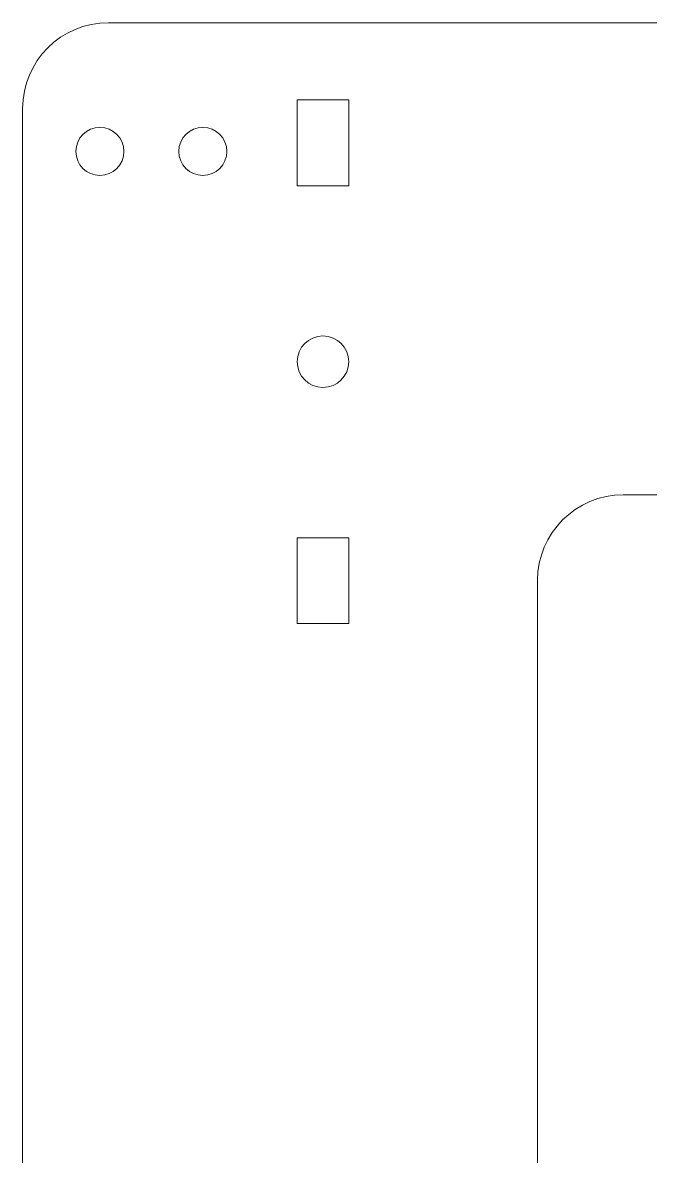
# Model space of a CAD drawing. Header units: millimetres. Extents: x -185 to 452, y -185 to 185.
# Drawn here: x -185 to -111.8, y 52.9 to 185 of the extents above; entities that cross this region are included whole.
import ezdxf

# ---------------------------------------------------------------- set-up
doc = ezdxf.new("R2010")
doc.units = ezdxf.units.MM

msp = doc.modelspace()

# ---------------------------------------------------------------- linework, layer by layer
at = {"color": 7, "linetype": 'Continuous', "lineweight": 15}
for p, q in [((-175, 185), (175, 185)), ((-153, 176), (-153, 166)), ((-153, 176), (-147, 176)), ((-147, 176), (-147, 166)), ((-185, 175), (-185, -175)), ((-153, 166), (-147, 166)), ((-115, 130), (-99.97, 130)), ((-153, 125), (-153, 115)), ((-153, 125), (-147, 125)), ((-147, 125), (-147, 115)), ((-125, 120), (-125, -120)), ((-153, 115), (-147, 115))]:
    msp.add_line(p, q, dxfattribs=at)
for centre, radius in [((-176, 170), 2.8), ((-164, 170), 2.8), ((-150, 145.5), 3)]:
    msp.add_circle(centre, radius, dxfattribs=at)
for centre in [(-175, 175), (-115, 120)]:
    msp.add_arc(centre, 10, 90, 180, dxfattribs=at)

doc.saveas('drawing.dxf')
